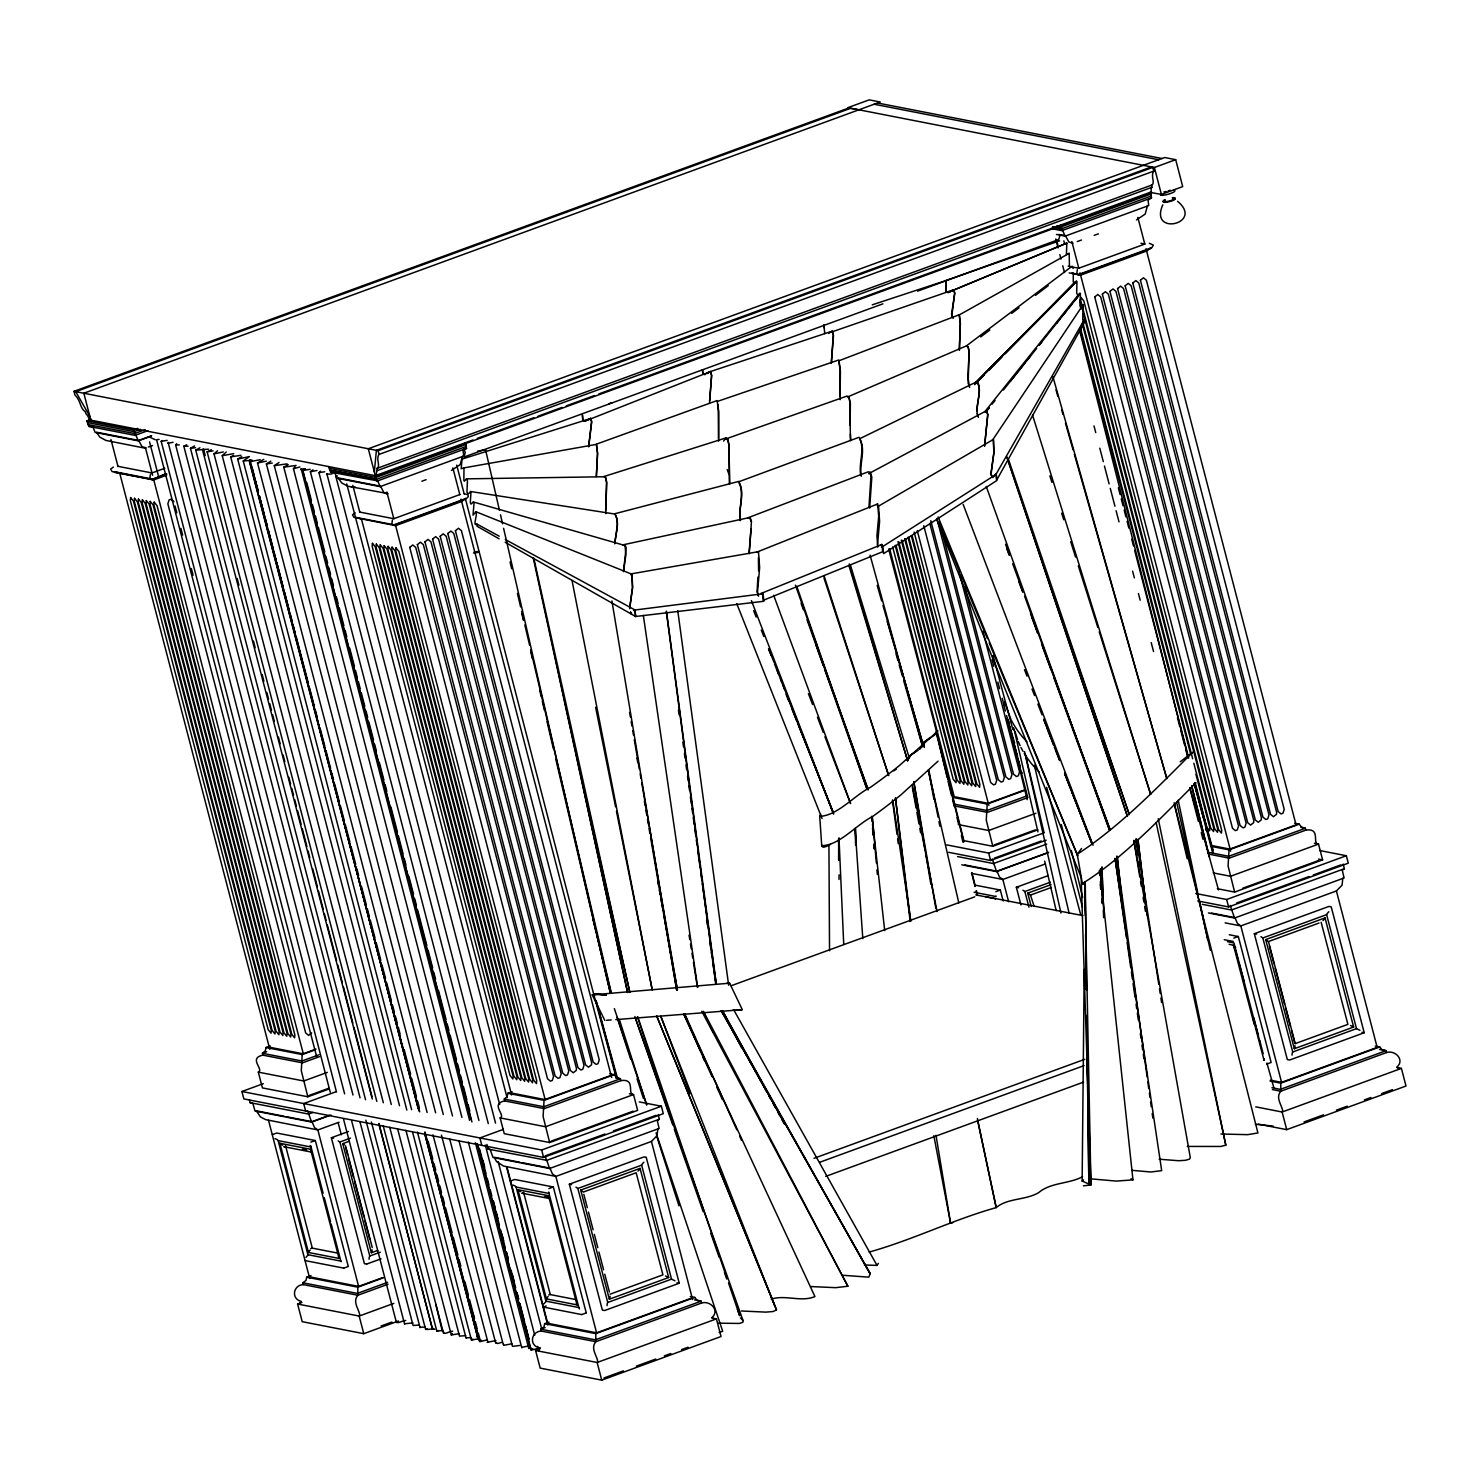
<?xml version="1.0" encoding="UTF-8"?>
<svg xmlns="http://www.w3.org/2000/svg" width="1480" height="1480" viewBox="0 0 1480 1480"><rect width="100%" height="100%" fill="white"/><g stroke="black" fill="none" stroke-linecap="round" stroke-linejoin="round"><path stroke-width="1.5" d="M838.624 860.176L838.66 839.438L839.086 860.084M870.074 555.13L922.577 746.105L919.58 749.38M839.03 879.435L839.049 874.846M839.105 858.77L839.179 838.087L839.03 858.937M461.927 1117.418L293.447 468.697L295.001 466.885M1084.97 883.135L1090.945 1184.962L1082.139 1181.022L1084.211 969.437M1084.803 909.645L1085.062 882.043M336.496 1092.036L168.11 442.298M452.639 1331.26C451.178 1330.631 442.835 1335.515 443.796 1332.241M634.865 1016.52L742.997 1320.419L742.96 1322.195L739.501 1323.453L718.337 1323.176M877.51 544.991L879.601 521.367L878.547 506.123L993.339 439.449L993.857 452.677L990.99 473.36L991.896 476.56M576.534 1302.937L576.534 1303.399A5.106 3.996 12.9 0 0 577.052 1304.879L546.435 1298.904L517.889 1189.698L548.525 1195.692L577.052 1304.898M977.373 1118.51L996.28 1207.588C953.453 1219.52 912.549 1240 869.167 1252.062M629.703 608.687L632.496 587.782L631.886 574.221L476.024 511.784L473.026 515.133L474.044 502.997L472.971 501.998C468.272 509.342 471.565 494.671 470.714 492.026L468.124 493.802L466.959 492.155L467.44 480.834L466.459 478.854L464.35 481.222L463.869 480.39L463.98 467.884L596.385 444.389L597.513 453.509L596.329 476.56M629.796 606.689L632.589 587.486L632.015 573.722L758.5 551.67L759.647 567.599L757.501 592.259L758.611 596.144M850.094 425.482L850.39 403.651L849.279 398.231M709.586 401.117L711.621 375.421L710.511 371.536L832.223 331.15L833.296 334.868L831.316 363.211L833.499 335.479L832.408 331.724L953.731 289.747L954.767 293.281L951.529 314.352L953.157 318.404M1073.296 273.153L1073.241 281.848L1074.48 283.753L1076.959 281.552L1076.682 293.003L1078.254 296.296L1056.739 323.25M528.157 1346.097L521.811 1347.318M748.991 553.372L751.082 528.952M868.982 506.697L871.035 475.062L870.018 472.046L867.965 471.898L747.788 517.852L749.898 518.166L750.952 521.33M749.269 553.742L751.452 521.349L750.379 518.166L748.196 517.834L623.043 544.825L625.189 545.01L626.133 547.73L623.487 571.632L625.874 554.852L625.041 545.547L473.73 502.072M374.348 471.972L376.382 450.346L1151.458 166.907M869.667 508.066L871.831 477.041L870.795 473.988L868.705 473.655L984.718 411.644L986.772 411.829L987.697 414.437L984.644 446.312M757.927 577.071L757.076 591.463L758.149 595.293M1264.457 1059.014L1264.031 1060.105M758.593 570.817L758.408 557.609M1083.489 882.838C1123.191 857.975 1161.486 817.385 1196.007 782.735M976.689 410.867L979.279 392.496L979.242 387.242L977.077 381.766L1076.46 280.904M1083.527 884.226L1082.491 884.134L1077.218 854.293L1081.566 848.484M849.095 566.082L907.629 760.812L910.255 755.355L918.211 750.212M477.763 1335.7L477.152 1337.014M830.502 844.396C828.634 845.154 821.548 849.668 822.01 845.321M821.752 846.209L819.735 816.312L820.66 814.296M1060.05 235.117L1058.718 239.557L917.619 291.153M922.577 746.105L922.632 743.071L934.546 735.098L936.562 731.879L888.648 549.062M870.185 1273.651L721.26 1010.766L870.185 1273.651L868.779 1277.166L841.676 1275.187M1080.955 308.728L1079.919 305.639L1080.4 293.299L1074.48 300.847M443.297 1114.495L274.3 465.664L278.999 462.482M1205.701 830.021L1205.96 827.08M1081.566 308.488L1083.138 304.677L1082.713 319.643L1083.379 320.79L1084.6 319.107L1084.84 321.697L996.706 480.075L996.225 473.933L1084.6 319.107M907.443 760.332L910.959 755.004L915.732 751.396M495.541 1123.117L326.839 473.674M511.913 1343.784L504.107 1345.283L503.626 1344.303M359.788 1315.461C359.289 1309.375 352.074 1302.048 357.846 1295.259L388.056 1284.215M597.754 1361.896C597.273 1355.81 590.058 1348.502 595.83 1341.694L701.576 1303.029C710.382 1300.254 720.168 1310.707 711.788 1317.663L714.507 1319.217M1282.735 1111.425C1282.254 1105.338 1275.039 1098.012 1280.811 1091.223L1386.557 1052.539C1395.362 1049.764 1405.149 1060.235 1396.769 1067.173L1399.488 1068.727M338.809 1255.669L338.568 1256.964A5.106 3.996 12.9 0 0 339.087 1258.444L308.45 1252.468L279.923 1143.263L310.541 1149.239L339.068 1258.444M376.808 1101.361L207.126 451.844L211.307 449.698M391.293 1104.524L222.24 455.692L226.255 451.992M406.834 1110.092L237.688 459.115L241.776 456.71M411.625 1109.686L243.257 460.983L249.436 456.562L237.688 459.115M396.696 1321.474C395.956 1324.803 404.132 1319.883 405.705 1320.53M412.92 1322.954L404.928 1323.712M425.204 1327.098L420.339 1327.227M434.769 1329.336C433.455 1327.875 424.224 1330.927 426.98 1328.541M469.604 1120.36L301.143 468.697M330.262 1092.277L161.19 441.318L162.412 440.541M344.618 1093.85L175.658 445.036L176.694 443.649M360.047 1097.827L190.458 448.329L194.602 445.924M365.542 1099.677L195.749 450.142L199.967 447.774M442.816 1330.298L436.878 1331.26L438.08 1330.465M459.503 1333.61L451.326 1334.979L452.381 1333.591M471.177 1337.642L466.422 1337.791M424.668 1133.07L478.059 1338.864L471.436 1340.085L472.805 1339.048M150.535 474.322C146.89 484.941 162.781 474.359 166.5 473.804M392.367 520.091L391.923 523.532L393.162 525.123L466.866 498.168L468.328 496.559L467.828 494.709L464.368 493.765M1077.329 269.601L1076.904 273.042L1078.143 274.632L1151.847 247.678L1153.309 245.088L1149.35 243.275M531.32 1348.262L529.266 1347.781M864.376 1264.956L877.029 1265.418L878.417 1263.328M992.488 440.171L1083.138 304.677M311.67 1032.929L308.599 1035.352L305.675 1032.966L167.851 503.81L169.108 499.888L170.977 499.204L173.9 501.591M1162.817 204.795C1148.591 236.652 1204.683 223.721 1177.562 201.317M723.609 441.077L725.885 437.95L727.809 439.19L728.974 444.832L729.474 483.479M986.365 411.403L989.214 407.796L986.439 411.292M1003.422 389.999L1024.734 363.229M1027.583 359.696L1030.432 356.107M1038.942 345.414L1060.272 318.663M1063.102 315.111L1065.952 311.54M1068.782 307.97L1071.631 304.418M992.173 404.114L995.041 400.507M1010.822 380.749L1036.648 348.411M1039.515 344.803L1042.383 341.214M1079.642 293.243L984.829 411.68L986.92 412.032L987.845 414.659L984.552 445.591M921.633 746.956L923.465 742.664L930.051 737.632M964.072 841.473L936.562 731.879L934.324 734.45M1069.467 266.271L1069.17 253.357L1066.414 254.468L1066.858 243.071L948.088 292.411L946.016 291.486L946.22 280.368L1059.625 240.796M947.089 777.222L936.562 731.879M427.128 1112.479L257.52 462.981L263.792 459.374M478.928 1120.471L310.375 471.732L312.946 469.845M432.956 1134.809L487.79 1341.713M938.08 761.146L900.876 794.927A318.182 125.929 -26.3 0 1 872.497 816.572C856.568 824.527 839.993 844.877 822.677 845.598M937.95 730.898L899.489 765.493A320.938 126.299 -25.9 0 1 870.758 787.12C854.478 795.149 837.44 815.85 819.735 816.312M974.691 383.561L1075.627 281.774L974.691 383.561L976.985 381.655L978.298 383.264C981.666 393.55 975.653 404.077 977.337 414.289M974.562 384.707L984.219 374.94M989.066 370.055L1001.96 357.032M1005.179 353.776L1074.48 283.753M1013.393 727.901L1012.745 729.196L1014.448 730.158M996.28 1207.588C1007.288 1198.005 1025.714 1200.336 1038.664 1192.639C1050.782 1182.28 1068.782 1184.074 1082.583 1176.711M1007.344 718.41L1006.992 721.001L1009.249 722M463.98 467.884L461.168 468.753L462.075 459.096L590.613 418.489L591.593 421.856L588.633 446.812M876.734 504.791L877.64 503.959L878.695 516.261L876.918 535.723L877.751 547.156M756.909 552.096L877.64 503.959M310.171 1250.082L309.098 1251.211A5.088 2.442 -33.8 0 0 308.45 1252.468M548.137 1296.536L547.23 1297.442A5.088 2.442 -33.8 0 0 546.435 1298.904M757.52 552.466L758.5 551.67M638.028 1171.069L639.046 1169.995A5.088 2.201 -60.4 0 0 640.045 1168.386L668.664 1277.517L609.335 1299.199L580.715 1190.086L640.045 1168.386M1323.009 920.579L1324.027 919.505A5.088 2.201 -60.4 0 0 1325.026 917.896L1353.645 1027.027L1294.316 1048.728L1265.696 939.596L1325.026 917.896M877.603 506.863L878.547 506.123M1082.139 1181.022L1083.564 1179.875M217.597 450.753L214.026 453.861L383.32 1102.748M1180.226 761.774L1192.695 752.265C1156.731 788.359 1119.546 826.673 1077.218 854.293M643.874 1162.226L642.357 1163.854A4.902 2.127 -60.4 0 0 641.635 1165.13L577.848 1188.458L575.923 1187.127M1328.855 911.736L1327.338 913.364A4.902 2.127 -60.4 0 0 1326.617 914.64L1262.829 937.969L1260.905 936.637M980.685 336.922L989.806 329.985M1011.728 313.371L1019.017 307.84M1035.445 295.371L1048.229 285.677M496.188 1342.453L497.576 1343.544L501.516 1342.416M616.365 1078.217L593.61 993.876L606.393 995.17M631.035 574.443L632.015 573.722M992.377 440.152L993.339 439.449M893.809 770.913L896.436 769.045M519.998 1162.281L494.302 1157.267L496.54 1161.56L503.515 1166.036L555.851 1176.415L651.441 1141.45L657.101 1135.641L657.841 1128.685M1225.126 922.854L1240.814 925.925L1336.422 890.96L1342.083 885.17L1342.804 878.195M305.99 1257.297L307.562 1255.632A4.902 2.35 -33.8 0 0 307.933 1254.689L278.129 1140.599A4.921 3.848 12.9 0 0 277.241 1139.6L274.984 1138.62M543.974 1303.751L545.528 1302.086A4.902 2.35 -33.8 0 0 545.916 1301.142L516.113 1187.034A4.921 3.848 12.9 0 0 515.225 1186.035L512.968 1185.073M630.924 574.869L631.886 574.221M828.596 333.481L832.223 331.15M504.736 1100.917C489.714 1103.932 506.179 1115.383 500.148 1117.899L504.255 1133.68L549.672 1142.542L637.64 1110.37L633.533 1094.59C626.78 1094.386 636.178 1078.236 620.879 1080.622L544.27 1108.631L504.736 1100.917L504.255 1099.048L507.215 1096.514L507.807 1093.276L512.062 1091.722M882.857 546.435L996.207 474.359L996.706 480.612L883.597 553.649L882.857 546.435L881.414 546.879M948.088 292.411L1066.858 243.071M452.51 1115.957L283.772 467.181L288.212 464.609M706.811 373.608L710.493 371.536L711.621 375.421L709.512 403.078M1069.17 253.357L959.317 314.907L960.354 323.639L959.28 349.743M319.476 1056.628L302.457 1062.862L262.904 1055.148C247.9 1058.163 264.346 1069.596 258.315 1072.13L262.423 1087.911L307.84 1096.773L329.3 1088.928M320.587 471.177L318.94 472.601L488.289 1123.616M706.793 373.515L710.511 371.536L584.933 421.171L582.805 420.357L582.417 415.196M306.712 1277.203L357.79 1287.175L357.846 1295.259L303.271 1284.603L302.789 1282.753L306.027 1280.441L306.712 1277.203L311.004 1275.63M953.731 289.747L948.144 292.596L946.09 291.819L946.238 280.46L872.275 304.825M776.501 1309.837L656.713 1016.002L776.501 1309.837L773.226 1311.502L765.845 1312.131L741.424 1310.984M378.714 1123.598L432.438 1328.966L433.529 1328.43M419.303 1111.314L249.472 461.76L252.136 460.206L243.257 460.983M477.337 1143.873L530.746 1349.668L532.745 1348.687M976.985 381.655L859.658 438.746C866.318 450.105 858.863 464.147 861.305 476.283M470.954 1119.269L302.623 470.566L305.324 469.012L303.271 469.179M425.149 1133.625L479.428 1341.213L481.426 1340.233M399.526 1105.689L230.695 456.894L233.562 455.544M352.999 1095.034L183.816 446.183L186.684 444.832M270.84 461.15L266.382 463.906L435.62 1112.793M590.613 418.489L584.933 421.005L582.843 420.061L582.436 414.955M451.493 470.4L460.206 464.591L462.463 456.266M1136.474 219.91L1145.187 214.101L1147.444 205.776M847.43 397.029L966.348 345.913L1072.13 266.197L1073.185 268.509M299.534 1303.695L301.217 1301.383C290.931 1298.941 293.077 1285.102 303.271 1284.603M537.499 1350.149L539.201 1347.817C528.896 1345.394 531.043 1331.556 541.236 1331.057L595.83 1341.694L595.774 1333.628L544.677 1323.657L544.011 1326.876L540.755 1329.188L541.236 1331.057M880.545 545.029L881.932 544.455L882.691 551.707L763.218 600.344L762.422 592.907L881.932 544.455M393.569 524.734L395.586 525.659L461.723 501.48L465.571 498.39M1071.983 272.968L1080.567 275.169L1146.704 250.989L1150.552 247.918M1151.07 167.037L1152.828 167.388L1153.79 171.107A11.951 4.773 69.9 0 0 1152.92 179.321L1152.994 179.709A8.103 3.238 69.9 0 1 1151.44 185.185L1151.995 187.276A6.438 2.571 69.9 0 0 1151.533 192.696L376.845 475.987L89.318 419.858A6.438 2.571 69.9 0 0 85.84 413.679L85.285 411.588A8.103 3.238 69.9 0 1 80.567 404.891L80.438 404.503A11.951 4.773 69.9 0 0 74.962 395.031L74 391.331L848.688 108.022L858.899 109.816M850.445 108.373L75.739 391.664L89.873 416.454M134.569 433.529L87.949 424.557L86.987 420.838L91.279 419.266M137.788 428.349L133.496 429.903L86.987 420.838M140.489 429.329L134.088 431.661L87.801 422.632M134.458 433.621L145.244 429.625M147.852 430.699L135.05 435.379L88.763 426.351L87.302 420.783M151.644 435.712L138.713 440.448L142.043 446.738L146.224 447.829M93.055 427.239L95.127 432.419L138.306 440.855L151.163 436.138M148.352 447.053L152.57 445.517M164.761 468.272L151.959 472.953L117.826 466.293M164.447 474.303L151.922 479.631L166.74 474.21M166.574 475.21L153.772 479.89L112.073 471.602L110.667 469.086L113.368 467.07M74 391.331L378.121 450.679L1152.828 167.388M90.835 420.154L83.824 393.236L880.212 102.009L869.204 99.863L847.892 107.651L1154.381 167.481L1175.694 159.674L1182.705 186.61L1161.393 194.398L1150.015 192.381L1151.514 197.876L1061.845 230.658L1053.039 228.938M376.845 475.987A6.438 2.571 69.9 0 1 377.308 470.566L376.753 468.476A8.103 3.238 69.9 0 0 378.307 463L378.233 462.611A11.951 4.773 69.9 0 1 379.102 454.397L1153.79 171.107M376.753 468.476L1151.44 185.185M377.308 470.566L1151.995 187.276M473.008 439.949L375.31 475.691L376.864 481.148L466.552 448.366L465.146 443.019M477.3 438.394L533.799 417.73M538.073 416.176L562.03 407.407M566.285 405.853L594.479 395.53M598.827 393.939L1150.386 192.252L1151.366 195.971L1061.271 228.901L1052.409 227.18M465.571 444.648L375.901 477.448L329.615 468.401M1150.552 194.158L1060.883 226.958L1056.48 226.089M328.819 466.607L329.781 470.325L376.29 479.391L466.385 446.442L465.404 442.742M329.134 466.552L330.577 472.12L334.887 473.008L336.959 478.188L380.12 486.624L463.758 456.043L463.055 450.605L466.552 448.366M1056.461 234.451L1065.101 236.134L1148.739 205.554L1148.036 200.133L1151.514 197.876M882.894 303.844L463.925 457.061L465.275 452.621L463.721 448.533M421.893 481.222L426.111 479.687M1077.255 241.573L1081.492 240.019M1094.183 235.376L1098.401 233.84M459.91 494.542L393.773 518.721L359.64 512.062M1068.098 266.141L1078.754 268.232L1144.891 244.052L1140.914 243.275M393.736 525.4L465.756 499.075M1078.717 274.91L1150.737 248.585M262.904 1055.148L262.423 1053.279L265.382 1050.745L265.975 1047.507L270.229 1045.935M266.678 1051.725L262.423 1053.279L301.957 1060.994L318.996 1054.777M315.98 1049.061L303.049 1053.779L268.546 1047.045M1024.678 789.895L988.011 803.288L953.527 796.555M265.975 1047.507L302.216 1054.574L314.981 1049.912M953.231 797.461L987.197 804.084L1025.492 790.08M1027.379 795.722L986.938 810.522L953.99 804.084M1027.86 797.591L987.419 812.372L954.47 805.934M639.304 1101.916L661.375 1106.226L663.299 1113.663L543.604 1157.434L243.849 1098.918L241.906 1091.5L263.274 1083.675M327.339 1072.371L303.733 1080.992L258.315 1072.13M1035.908 813.241L988.714 830.502L958.43 824.601M309.264 1095.404L328.708 1088.281M994.245 844.913L1035.279 829.91M962.536 840.381L992.821 846.283L1037.887 829.818M335.757 1091.833L303.696 1103.562L305.62 1110.98M946.738 844.895L988.677 853.072L1044.251 832.74M994.375 858.141L1041.254 840.991M948.68 852.313L990.601 860.49L1046.175 840.178M312.743 1112.498L308.469 1114.052L250.175 1102.674L249.38 1099.585M1046.73 844.081L993.45 863.562L957.579 856.568M272.375 1134.623L276.742 1133.033L315.332 1140.525L348.244 1266.343M286.306 1116.678L312.002 1121.692L329.263 1115.365M964.849 864.93L996.983 871.202L1048.746 852.258M250.175 1102.674L252.839 1103.395L255.041 1111.036L311.596 1122.081L330.928 1115.014M961.778 864.801L996.577 871.591L1048.118 852.739M339.105 1122.192L317.867 1129.961L265.531 1119.583L260.462 1116.938L256.318 1110.814L284.16 1116.253M1045.324 863.95L1002.848 879.471L971.454 873.348M284.16 1146.741L285.585 1146.223M731.231 985.717L974.784 896.825M310.893 1142.135L315.259 1140.543M995.873 891.645L1000.24 890.054M366.651 1264.086L364.394 1263.642L331.354 1137.75L348.411 1131.515M1020.978 904.928L1016.335 887.279L1048.321 875.568M338.143 1140.895L339.882 1142.005L350.501 1138.12M1022.92 890.183L1024.845 891.515L1050.375 882.191M377.659 1250.452L371.351 1252.764L342.75 1143.633L349.095 1141.321M1031.227 906.519L1027.73 893.143L1051.041 884.633M1030.246 895.178L1051.411 887.445M611.702 1075.109L544.862 1099.548L510.378 1092.814M1296.684 824.619L1229.843 849.076L1210.437 845.284M507.807 1093.276L544.048 1100.343L614.255 1074.665L616.42 1077.44L620.398 1078.754L620.879 1080.622M1210.899 846.32L1229.029 849.853L1299.236 824.175L1301.401 826.95L1305.36 828.264L1305.86 830.132C1321.159 827.746 1311.761 843.915 1318.514 844.1L1322.62 859.88L1234.635 892.07L1217.337 888.685M1305.86 830.132L1229.251 858.141L1209.475 854.274M503.385 1129.351L479.89 1137.954L481.814 1145.372M551.096 1141.173L633.163 1111.166M1242.553 888.315L1318.125 860.676M241.906 1091.5L541.662 1149.997L661.375 1106.226M1195.748 893.495L1226.642 899.507L1346.356 855.736L1348.28 863.173L1228.585 906.944L1197.69 900.913M604.913 1134.032L545.232 1155.843L546.453 1160.486L659.377 1119.195L658.174 1114.551M613.423 1130.923L656.047 1115.328M1236.614 903.022L1309.06 876.53M1313.315 874.976L1341.028 864.838M1343.156 864.061L1344.358 868.705L1231.434 910.015L1202.278 904.317M310.745 1248.546L312.188 1248.029M510.36 1181.059L514.726 1179.467L553.317 1186.979L586.228 1312.779M490.102 1149.35L493.025 1157.489L549.561 1168.515L659.118 1128.463L657.305 1120.748L659.377 1119.195M1208.439 912.938L1234.542 918.044L1344.099 877.973L1342.286 870.259L1344.358 868.705M522.144 1193.195L523.568 1192.677M548.858 1188.588L553.224 1186.979M1233.839 938.098L1238.205 936.489M369.038 1259.221L369.242 1257.334A4.902 2.127 -60.4 0 1 369.778 1256.02L380.305 1252.173M646.242 1157.379L679.246 1283.234L604.654 1310.522L602.36 1310.078L569.337 1184.204L643.948 1156.916L646.224 1157.36M1254.319 933.713L1328.911 906.426L1331.205 906.87L1364.227 1032.744L1289.635 1060.032L1287.341 1059.588L1254.319 933.713L1256.576 934.158M343.804 1268.12L348.17 1266.529M366.67 1264.068L381.063 1258.814M1234.264 947.995L1235.689 947.477M583.231 1192.103L636.16 1172.752L662.929 1274.854L610.001 1294.205M1268.212 941.632L1319.013 923.039M398.471 1321.011L363.766 1333.684L302.197 1321.677L297.61 1304.028L301.939 1302.456M381.988 1277.851L358.623 1286.398L309.264 1276.759M357.79 1287.175L383.616 1277.739M387.575 1282.346L357.365 1293.409L302.789 1282.753M297.61 1304.028L359.178 1316.053L393.865 1303.362M814.037 1158.303L1084.803 1059.292M819.661 1162.3L1084.082 1065.6M381.118 1326.006L391.886 1322.066M825.711 1176.397L1083.619 1082.083M548.729 1294.982L550.153 1294.464M546.176 1305.989L543.271 1307.043L581.677 1314.573M544.677 1323.657L548.988 1322.084M607.022 1305.656L607.207 1303.769A4.902 2.127 -60.4 0 1 607.744 1302.474L671.532 1279.145L674.973 1280.811M1292.003 1055.185L1292.188 1053.298A4.902 2.127 -60.4 0 1 1292.725 1051.984L1356.513 1028.656L1359.954 1030.321M545.084 1327.616L540.755 1329.188L595.349 1339.844L701.095 1301.179L701.576 1303.029M581.788 1314.555L586.154 1312.964M1266.769 1064.083L1271.135 1062.474L1238.335 936.544L1229.233 934.731M712.028 1318.014L716.431 1318.883L721.019 1336.514L601.75 1380.137L540.182 1368.112L535.575 1350.482L539.923 1348.89M692.178 1297.886L596.588 1332.833L547.249 1323.213M1377.159 1047.396L1281.569 1082.342L1270.358 1080.159M595.774 1333.628L694.749 1297.423L696.969 1300.143L701.095 1301.179L694.546 1299.902M1270.099 1081.066L1280.755 1083.138L1379.73 1046.952L1381.95 1049.653L1386.076 1050.689L1386.557 1052.539M535.575 1350.482L597.143 1362.488L716.431 1318.883M1255.743 1106.855L1282.124 1112.017L1401.412 1068.394L1406 1086.024L1286.712 1129.647L1258.13 1124.079M603.988 1377.973L623.395 1370.869M636.345 1366.133L655.751 1359.047M664.372 1355.883L670.847 1353.515M681.614 1349.575L688.089 1347.207M1304.065 1121.951L1323.472 1114.866M1336.403 1110.13L1347.189 1106.189M1364.449 1099.88L1370.906 1097.513M1381.691 1093.572L1392.477 1089.631M717.319 401.45L838.716 359.992L840.141 370.259L840.159 399.693M719.114 1332.481L722.702 1331.279L656.084 1132.885M355.182 512.838L352.499 514.855L353.905 517.371L395.586 525.659M760.998 593.369L762.422 592.907M994.782 474.803L996.207 474.359M725.885 437.95L603.896 476.541L605.745 477.522L606.689 482.388L605.672 510.045M761.59 594.202L763.07 593.739L763.865 601.269L635.567 616.494L505.161 542.254M608.687 403.8L612.147 402.708M299.867 466.977L293.447 468.697M240.925 455.304L230.695 456.894M540.441 1347.799L531.172 1350.186L477.688 1144.114M310.171 469.289L302.623 470.566M486.957 1339.937L479.798 1341.713L424.945 1131.904M324.712 471.769L318.94 472.601M499.223 536.186L476.912 524.049C472.194 527.213 477.781 514.855 476.024 511.784M272.246 463.092L266.382 463.906M701.76 1011.266L847.874 1286.231L835.719 1287.674L810.799 1286.545M316.961 470.474L310.375 471.732M495.893 1340.529L487.161 1342.379M304.88 468.753L300.718 469.438M266.344 461.168L257.52 462.981M465.7 1335.645L459.485 1336.126L405.927 1130.295M1156.139 822.547L1225.81 1145.168L1220.741 1146.464L1187.293 1146.427M419.432 1325.044L413.087 1325.488L359.992 1121.877M771.246 1299.144C785.436 1294.482 801.087 1302.418 814.925 1296.572L683.723 1013.819M519.702 1345.468L512.45 1346.375L458.911 1140.562M173.067 442.279L167.776 443.279M223.314 451.937L214.026 453.861M996.225 473.933L992.692 477.577L990.952 474.691L993.931 452.547L993.469 439.56M233.71 453.639L222.24 455.692M1073.037 243.127L1068.838 242.017L1065.508 235.727L1058.829 234.432M378.307 485.791L338.236 477.966L341.677 482.905L347.763 486.199L388.056 493.599M188.126 446.202L183.816 446.183M208.513 449.161L195.749 450.142M167.129 440.356L161.19 441.318M195.49 447.7L190.458 448.329M213.138 450.901L207.126 451.844M260.147 459.725L249.472 461.76M933.825 1135.697L950.567 1223.165L952.676 1222.776M287.12 463.869L274.3 465.664M331.964 473.952L326.525 474.285M742.312 1009.656L739.945 1009.786L742.312 1009.674L729.64 983.183L592.222 994.856L604.821 1020.423M159.082 439.394L156.584 439.745L316.757 1057.109M741.258 1009.767L615.81 1019.609M296.13 465.442L283.772 467.181M763.07 593.739L635.049 610.001L633.588 610.445L635.049 610.001L635.567 616.494L635.049 610.001L505.291 539.497M179.265 444.87L175.658 445.036M474.229 551.91L478.799 551.356M473.507 553.002L478.077 552.447M1083.416 1185.85L1090.945 1184.962L1081.159 877.381L936.655 519.424M592.222 994.856L600.085 994.098M1100.029 871.461L1132.958 1179.856L1116.42 1181.095L1088.984 1178.691M337.477 475.987L335.664 475.746L499.666 1104.468M88.763 426.351L92.167 426.721M606.596 1020.275L611.203 1019.942M732.73 1010.267L734.987 1010.1M736.985 1009.97L739.538 1009.786M1220.945 1134.013L1247.621 1134.661L1257.926 1132.958L1174.139 802.734M726.865 983.331L729.64 983.183M738.649 1009.86L741.258 1009.73M477.522 451.178L485.533 449.68L499.463 510.341M486.938 1144.466L488.16 1149.109L489.177 1149.091M466.459 478.854L603.803 476.763L605.635 477.855L606.578 482.702L605.838 513.634M149.554 478.54L114.571 471.713L117.308 472.509M1273.114 1126.058L1255.336 1124.264M310.079 1145.483L311.078 1146.205A4.902 2.35 -33.8 0 1 311.059 1147.019L323.121 1193.232M351.426 487.013L355.311 487.216M465.386 498.63L593.61 993.876L605.635 995.096M1132.404 1170.366L1150.793 1171.994L1161.689 1170.661L1115.032 858.326L1126.502 938.061M1159.155 1159.21L1178.709 1160.727L1185.498 1160.283L1189.569 1159.118L1190.272 1157.453L1133.958 840.455M470.233 491.452L614.866 514.041C620.212 522.865 615.476 534.262 614.737 543.845L617.364 524.938L617.197 519.332L614.977 513.69L738.705 481.426C745.643 493.284 737.928 507.954 740.481 520.609C737.798 508.102 745.291 493.599 738.52 481.851L859.066 437.285C865.652 448.755 858.289 462.944 860.75 475.21M622.951 545.213L625.041 545.547M1175.694 159.674L1164.686 157.528L368.298 448.755L376.29 479.391M877.548 102.99L1162.022 158.508M874.162 104.229L1158.637 159.748M1052.558 227.088L1061.364 228.808M1069.189 272.894L1080.567 275.169M330.096 470.27L376.382 479.298M330.577 472.12L377.696 480.889L380.12 486.624M136.475 440.023L96.422 432.197L99.863 437.137L105.931 440.43L144.837 448.125M391.386 524.309L356.403 517.482L361.453 518.999L511.618 1095.034M114.756 472.379L153.772 479.89L303.271 1053.686M1294.704 823.287L1299.236 824.175M1300.976 827.413L1305.36 828.264L1228.77 856.291L1208.994 852.424M1314.388 843.304L1318.514 844.1L1230.527 876.271L1213.23 872.904M1319.864 850.575L1346.356 855.736M1318.495 859.085L1322.62 859.88M1211.399 913.049L1234.949 917.637L1237.428 923.428L1240.814 925.925L1281.421 1081.806M1016.353 887.26L1018.61 887.704M1030.543 895.326L1034.206 906.519M1268.527 941.761L1295.185 1043.493M975.413 885.188L1000.314 890.054L1003.218 900.987M1224.219 939.707L1233.21 941.447M974.081 892.255L996.04 896.529A4.902 2.35 -33.8 0 0 996.095 896.103M1227.42 941.687L1234.005 942.982L1260.405 1043.974M985.421 896.602L1082.879 915.621M975.838 894.919L995.522 898.749A5.088 2.442 -33.8 0 0 995.504 899.119M1229.121 944.351L1233.506 945.202L1254.097 1024.067M1361.97 1032.319L1364.208 1032.744M1375.29 1046.083L1379.73 1046.952M1379.508 1049.413L1386.076 1050.689L1280.33 1089.354L1271.93 1087.726M1397.009 1067.524L1401.412 1068.394M1272.411 1089.576L1280.811 1091.223L1280.755 1083.138M609.723 1073.777L614.255 1074.665M615.995 1077.902L620.398 1078.754L543.789 1106.763L504.255 1099.048M629.407 1093.794L633.533 1094.59L545.547 1126.761L500.148 1117.899M488.16 1149.109L546.804 1160.339L549.561 1168.515M522.144 1162.688L549.968 1168.127L552.447 1173.918L555.851 1176.415L596.459 1332.296M331.372 1137.75L333.629 1138.194M569.356 1184.204L571.613 1184.648M345.562 1145.798L372.239 1247.529M278.129 1140.599L311.059 1147.019M516.113 1187.034L549.024 1193.454L578.846 1307.562A4.939 3.848 12.9 0 1 579.383 1308.69L579.438 1308.967M302.438 1149.239L306.637 1150.053M544.603 1196.506L548.821 1197.32M284.049 1146.741L311.226 1152.051M522.033 1193.195L549.191 1198.504M676.989 1282.79L679.227 1283.234M690.309 1296.554L694.749 1297.423M337.68 1253.079L312.317 1248.139L285.621 1145.964M575.646 1299.533L550.283 1294.574L523.606 1192.399M307.933 1254.689L340.863 1261.108A4.939 3.848 12.9 0 1 341.177 1261.682M545.916 1301.142L578.846 1307.562M305.213 1260.609L343.712 1268.12M520.72 1191.548L519.184 1190.919A5.106 3.996 12.9 0 1 517.908 1189.698M282.736 1145.113L281.219 1144.466A5.106 3.996 12.9 0 1 279.923 1143.263M1234.339 946.645L1233.71 946.293A5.088 2.442 -33.8 0 1 1233.506 945.202M549.357 1197.135L548.729 1196.784A5.088 2.442 -33.8 0 1 548.525 1195.673M311.226 1150.663L310.671 1150.219A5.088 2.442 -33.8 0 1 310.56 1149.239M386.668 493.895L383.857 492.507L380.526 486.217M118.511 472.786L119.621 473.23M1064.841 244.293L1063.824 240.87M1350.5 1025.492L1353.645 1027.027M665.538 1275.982L668.664 1277.517M704.943 374.496L702.834 373.478L702.463 369.667L702.852 373.608L704.961 374.644M150.516 437.47L155.289 439.782M499.13 538.812L477.06 526.251L476.912 524.049M1131.034 1178.727L1132.958 1179.856M1265.696 939.596L1267.527 940.873M1027.73 893.143L1029.543 894.438M580.715 1190.086L582.547 1191.363M342.75 1143.633L344.562 1144.909M548.71 1192.103L549.062 1192.639A4.902 2.35 -33.8 0 1 549.024 1193.454M740.444 1317.903L742.997 1320.419M1039.349 772.246L1032.17 764.494A159.396 109.835 -3.7 0 1 1024.216 753.302M1026.954 741.869L1022.273 736.615A159.97 109.483 -3.9 0 1 1011.007 719.65L1004.606 702.02M847.874 1286.231L703.444 1011.339M1021.108 771.339L1022.199 773.078M722.111 1010.729L869.519 1272.819M733.692 1009.767L877.029 1265.418M722.074 1010.785L766.529 1091.611M768.749 1095.644L770.969 1099.696M773.207 1103.729L775.428 1107.78M777.648 1111.813L779.868 1115.846M782.088 1119.898L784.326 1123.93M722.536 1010.692L784.585 1123.875M723.461 1012.82L741.517 1047.618M704.184 1013.615L713.193 1032.355M630.591 612.295L631.498 614.182M630.647 612.017L631.553 613.923M1018.277 741.61L1020.072 745.532M683.575 1013.874L712.028 1076.645M716.764 1087.097L722.462 1099.659M684.778 1013.948L736.837 1129.851M739.667 1136.178L741.573 1140.395M684.537 1014.022L699.91 1050.023M702.612 1056.387L704.424 1060.623M938.801 521.534L959.133 570.503M960.909 574.758L987.438 638.62M989.214 642.875L1077.644 855.736M938.08 516.89L1077.699 855.718M786.269 694.749L788.84 701.187M792.244 709.771L796.518 720.501M798.238 724.793L833.277 812.742M736.781 603.692L822.048 818.514M753.635 610.685L756.188 617.141M761.275 630.036L763.81 636.474M768.897 649.369L773.985 662.263M777.37 670.865L781.607 681.614M783.309 685.906L833.314 812.724M768.527 648.813L771.08 655.252M774.447 663.836L778.684 674.566M780.367 678.857L784.604 689.587M786.287 693.88L833.647 814.074L751.415 600.602M969.622 387.483L967.939 377.622L969.123 351.667L968.216 347.042L966.403 345.969L968.123 346.875L969.03 351.537L968.161 383.764M774.928 1306.248L660.783 1016.261L689.995 1093.535M1046.711 727.549L1050.911 738.317M1054.278 746.938L1056.794 753.394M1065.211 774.928L1070.262 787.841M1071.946 792.152L1092.129 843.822L1064.601 772.893M1024.512 669.7L1027.009 676.157M1032.023 689.051L1034.539 695.508M1037.869 704.11L1042.05 714.859M1043.715 719.151L1053.742 744.958M1056.258 751.396L1059.588 759.999M1043.733 719.613L1046.249 726.07M1051.263 738.982L1053.76 745.439M1057.109 754.042L1059.606 760.498M1064.62 773.411L1092.185 844.433M808.413 693.639L812.538 704.406M817.496 717.338L823.269 732.415M824.915 736.726L850.501 803.51M963.147 504.365L1093.036 845.265M727.198 469.567L728.808 473.896M773.67 595.312L850.575 803.455M1032.004 617.401L1037.591 632.589M1041.569 643.43L1110.185 829.947L1024.586 596.199M1005.549 544.252L1009.508 555.074M1012.69 563.732L1022.995 591.87M1006.77 548.618L1009.138 555.111M1018.61 581.085L1022.569 591.908M1030.468 613.553L1037.572 633.052M1042.309 646.038L1051.004 669.848M1054.167 678.506L1109.464 830.04L986.235 486.421M1017.556 739.63L1015.095 731.786M801.068 603.285L803.418 609.797M815.905 644.522L868.205 789.913L795.389 585.155M807.007 619.713L823.176 665.408M824.73 669.774L867.095 789.469L796.758 586.265M471.436 1309.8L474.507 1318.514M635.512 1018.666L672.771 1124.93M674.288 1129.258L703.185 1211.658M710.788 1233.34L719.151 1257.186M724.479 1272.375L726.754 1278.887M737.41 1309.227L739.686 1315.739L728.53 1282.975M1050.301 585.284L1129.314 814.648L1008.269 458.837M637.677 1016.686L727.05 1278.628M1006.881 457.246L1127.427 816.405L1007.048 457.117M614.348 1008.602L646.557 1104.543M977.263 413.697L978.465 417.36M823.953 577.903L888.666 775.576L824.027 575.627M637.436 1016.779L661.19 1089.206M663.355 1095.792L665.501 1102.378M617.086 1017.445L630.628 1059.088M637.029 1078.809L643.449 1098.53M619.362 1019.517L646.723 1105.024M656.547 1135.715L678.987 1205.867M1049.838 475.82L1051.928 482.406M1061.659 513.172L1063.75 519.758M1070.706 541.736L1075.572 557.109M1078.347 565.915L1097.827 627.428M1099.215 631.831L1150.682 794.446L1032.541 415.066M996.983 871.202L999.463 876.993L1002.848 879.471L1008.639 901.746M850.427 565.12L908.998 757.094M312.002 1121.692L314.482 1127.483L317.867 1129.961L358.475 1285.861M1225.81 1145.168L1158.23 818.68M849.279 563.899L907.629 760.812M1008.12 721.019L1014.651 743.145M887.168 621.415L922.632 743.071L882.95 605.376M590.724 418.193L591.704 421.541L588.688 446.461M953.823 290.043L954.674 292.985L951.677 317.275M619.362 1021.94L621.285 1028.563M877.178 585.396L881.673 600.936M896.029 653.901L897.935 660.561M899.211 664.982L902.393 676.082M903.651 680.523L922.077 744.884M1055.98 389.851L1057.886 396.511M1061.678 409.849L1062.936 414.289M1065.47 423.169L1073.074 449.828M1074.351 454.268L1166.814 778.628L1052.89 376.642M1194.286 783.605L1213.119 850.02M1189.957 787.785L1218.503 889.887M1234.024 945.369L1237.761 958.689M1239.001 963.129L1243.958 980.889M1266.936 1063.01L1273.762 1087.43M596.07 1000.591L617.53 1078.532M596.015 1000.573L616.846 1078.254M1194.157 783.641L1212.62 852.628M1046.675 787.379L1080.585 914.27M993.024 655.603L1012.745 729.196M1007.936 720.63L1017.556 756.539M1018.629 760.627L1020.423 767.306M1194.786 783.142L1213.119 852.24M1356.513 1028.656L1326.617 914.64M671.532 1279.145L641.635 1165.13M1321.14 922.262L1347.892 1024.364L1294.982 1043.715L1291.485 1030.413M1269.378 946.053L1274.04 963.813M1275.205 968.253L1284.511 1003.773M1285.676 1008.213L1290.32 1025.973M1262.829 937.969L1292.725 1051.984M1253.819 1017.944L1258.5 1035.833M1259.665 1040.311L1263.18 1053.723M1253.098 1018.573L1264.013 1060.254M1024.845 891.515L1028.952 907.166M583.823 1194.323L587.301 1207.643M588.466 1212.083L593.129 1229.843M594.294 1234.283L597.791 1247.603M598.938 1252.043L603.6 1269.784M604.765 1274.225L609.427 1291.985M577.848 1188.458L607.744 1302.474M346.727 483.886L507.085 1097.679M253.543 473.748L251.804 467.07L258.168 491.674M254.727 478.225L258.223 491.619M259.389 496.077L266.974 525.104M268.139 529.562L272.82 547.415M273.985 551.874L275.743 558.571M276.908 563.048L283.328 587.597M284.493 592.055L289.155 609.927M290.339 614.385L292.078 621.082M293.243 625.541L295.001 632.238M296.167 636.696L308.432 683.575M309.598 688.034L314.26 705.904M315.443 710.363L317.183 717.06M320.106 728.216L324.786 746.087M325.952 750.545L330.614 768.398M331.779 772.856L333.536 779.553M334.702 784.03L339.364 801.883M340.548 806.341L344.045 819.735M345.21 824.212L349.891 842.065M351.056 846.523L355.718 864.376M356.884 868.852L358.641 875.549M361.564 886.705L366.226 904.558M367.392 909.016L369.149 915.713M370.315 920.19L374.995 938.043M376.161 942.501L380.822 960.372M381.988 964.831L385.503 978.225M386.668 982.683L391.331 1000.536M392.496 1005.013L394.254 1011.71M395.419 1016.168L397.177 1022.865M398.342 1027.323L400.081 1034.02M404.17 1049.653L410.608 1074.203M411.773 1078.661L416.435 1096.532M417.601 1100.991L419.358 1107.688M428.108 1141.173L432.789 1159.025M433.954 1163.484L435.712 1170.18M436.878 1174.658L438.617 1181.355M439.782 1185.813L441.539 1192.51M442.705 1196.968L444.463 1203.666M445.628 1208.124L452.048 1232.692M453.213 1237.151L457.894 1255.003M459.059 1259.48L460.817 1266.159M464.887 1281.791L468.401 1295.185M469.567 1299.644L474.229 1317.514M475.395 1321.973L477.152 1328.67M478.318 1333.129L480.075 1339.826M249.824 462L419.691 1111.813M389.74 1127.353L443.445 1333.221M383.228 1125.91L436.878 1331.26M372.294 1099.048L202.409 449.495L203.482 448.958L205.221 455.655M371.388 1122.006L425.648 1329.577M365.875 1120.157L420.079 1327.727M345.839 1147.888L347.578 1154.548M348.743 1158.988L353.406 1176.748M354.571 1181.17L363.877 1216.689M365.042 1221.13L369.704 1238.889M339.882 1142.005L369.778 1256.02M324.268 1197.635L330.595 1221.833M331.168 1224.015L340.863 1261.108M1154.381 167.481L1161.393 194.398M1336.422 890.96L1377.029 1046.86M1137.824 217.394L1144.817 244.2M1145.983 248.659L1296.055 824.841M1071.853 241.536L1078.828 268.324M1079.993 272.801L1230.657 851.204M1065.101 236.134L1060.402 225.09M1234.635 892.07L1228.086 866.022L1229.029 849.853M1079.919 300.218L1082.232 309.154M1083.397 313.612L1217.744 829.374L1217.485 832.315L1214.636 828.763L1082.602 321.937M1082.38 324.009L1213.822 828.615L1213.563 831.557L1210.696 828.005L1193.823 763.255M1234.542 918.044L1230.213 905.371M1080.418 327.875L1192.677 758.778M1080.197 329.947L1190.697 754.171M1195.933 774.262L1209.882 827.838L1209.623 830.779L1206.774 827.227L1195.137 782.587M1055.758 238.964L1058.089 247.9M1059.828 254.615L1060.994 259.074M1062.733 265.771L1064.49 272.486M1226.642 899.507L1228.585 906.944M1282.124 1112.017L1286.712 1129.647M1118.362 487.863L1120.12 494.56M1121.267 499.019L1123.024 505.716M1124.189 510.193L1125.928 516.89M1127.094 521.349L1128.833 528.046M1131.737 539.201L1133.495 545.916M1134.642 550.375L1188.736 758.019M1177.451 717.671L1179.782 726.606M1180.947 731.065L1184.444 744.459M1185.61 748.936L1187.922 757.852M1196.062 789.118L1203.629 818.144M1132.607 571.169L1134.346 577.866M1138.416 593.499L1140.173 600.196M1151.218 642.616L1153.549 651.552M1093.998 425.889L1095.736 432.586M1099.807 448.2L1103.303 461.612M1104.468 466.071L1109.112 483.923M1110.277 488.4L1114.939 506.252M1116.086 510.73L1119.01 521.885M992.044 659.71L993.783 666.407M997.853 682.04L999.592 688.737M1003.662 704.369L1005.42 711.066M1006.585 715.524L1018.795 762.422M982.905 631.257L1019.554 771.913L1018.277 775.835L1016.409 776.519L1013.504 774.133L964.645 586.58M959.003 571.521L1011.932 774.706L1010.673 778.628L1008.805 779.312L1005.882 776.908L940.17 524.623M936.859 518.481L1004.328 777.481L1003.052 781.403L1001.183 782.088L998.279 779.701L930.809 520.701M929.829 523.513L996.706 780.274L995.448 784.197L993.58 784.881L990.657 782.476L923.779 525.715M917.286 530.746L988.825 805.435M914.141 532.079L979.852 784.363L979.594 787.323L976.726 783.771L912.18 535.927M992.821 846.283L986.272 820.253L987.197 804.084M911.365 535.779L975.931 783.605L975.672 786.546L972.804 782.994L908.831 537.388M996.577 871.591L992.248 858.918M908.017 537.24L971.99 782.846L971.731 785.788L968.882 782.236L905.483 538.868M988.677 853.072L990.601 860.49M904.668 538.702L968.068 782.069L967.809 785.01L964.942 781.459L902.134 540.33M901.32 540.163L964.128 781.311L963.887 784.252L961.02 780.7L898.786 541.791M897.971 541.625L960.206 780.534L959.947 783.475L957.079 779.923L896.01 545.491M895.215 545.324L956.284 779.775L956.024 782.716L953.157 779.165L892.662 546.952M889.628 548.654L954.193 796.555M651.441 1141.45L692.621 1299.57M452.862 467.884L459.836 494.69M461.002 499.149L611.666 1077.551M378.121 450.679L379.102 454.397M386.872 492.007L393.846 518.814M395.604 525.511L545.102 1099.455M549.672 1142.542L543.105 1116.512L544.048 1100.343M597.143 1362.488L601.75 1380.137M541.662 1149.997L543.604 1157.434M352.814 485.366L359.788 512.173M507.196 1167.868L547.989 1324.47M506.493 1166.777L547.692 1324.896M498.187 1161.652L541.828 1329.447M485.31 1145.076L534.724 1335.219M537.629 1346.411L538.794 1350.889M306.767 482.61L311.411 500.499M312.558 504.976L314.296 511.691M315.462 516.15L317.201 522.865M318.367 527.343L324.749 551.948M325.914 556.424L327.654 563.14M328.8 567.599L330.558 574.314M331.705 578.791L333.444 585.507M336.349 596.68L338.088 603.396M339.253 607.873L343.897 625.763M345.062 630.24L346.801 636.955M349.706 648.129L354.349 666.019M355.496 670.495L357.235 677.211M358.401 681.688L360.139 688.404M361.305 692.862L364.783 706.293M365.949 710.77L367.688 717.467M368.853 721.944L373.496 739.834M374.644 744.311L376.382 751.026M379.287 762.219L383.93 780.108M385.096 784.585L386.835 791.282M390.905 806.952L397.288 831.557M398.435 836.034L403.078 853.923M404.243 858.4L405.983 865.097M408.887 876.29L413.531 894.179M414.678 898.656L416.435 905.371M417.582 909.849L426.869 945.628M428.035 950.105L432.678 967.994M433.844 972.471L435.582 979.187M438.469 990.361L446.017 1019.442M447.182 1023.92L448.921 1030.635M450.087 1035.112L456.469 1059.717M457.635 1064.176L459.374 1070.891M460.521 1075.368L462.26 1082.083M463.425 1086.561L466.903 1099.973M468.069 1104.45L469.808 1111.166M479.668 1149.183L486.051 1173.788M487.216 1178.265L488.955 1184.981M490.121 1189.439L491.86 1196.155M493.025 1200.632L499.408 1225.236M500.573 1229.714L505.198 1247.603M508.102 1258.795L506.363 1252.08L508.269 1258.74M511.007 1269.97L515.651 1287.859M518.555 1299.052L516.816 1292.336L518.648 1299.033M519.721 1303.529L528.989 1339.308L525.548 1325.877M302.956 470.807L471.954 1122.006M475.395 1142.727L528.785 1348.521M468.309 1142.024L521.774 1347.836M449.717 1139.101L503.329 1344.932M441.466 1135.16L495.745 1343.248M249.972 459.781L258.112 491.101M259.259 495.578L263.903 513.468M265.068 517.945L274.355 553.724M275.521 558.201L418.285 1108.465M259.333 496.151L266.881 525.234M268.028 529.711L418.322 1109.038M424.704 1133.643L478.059 1338.864M417.434 1132.052L471.436 1340.085M412.661 1132.477L466.126 1338.272M397.695 1129.148L451.326 1334.979M237.189 578.495L238.928 585.211M253.45 641.043L255.189 647.74M262.163 674.547L263.903 681.244M266.825 692.418L268.565 699.115M269.73 703.574L271.469 710.271M272.635 714.748L274.374 721.445M278.443 737.077L280.183 743.774M283.087 754.948L284.826 761.645M288.896 777.278L290.635 783.993M291.8 788.452L293.539 795.149M294.705 799.626L296.444 806.323M297.61 810.781L301.106 824.193M302.272 828.652L306.915 846.523M308.081 850.982L309.82 857.697M312.724 868.852L317.368 886.724M318.533 891.201L323.177 909.053M324.342 913.53L326.081 920.227M327.246 924.704L336.552 960.428M337.718 964.905L342.361 982.776M343.526 987.234L352.814 1022.976M353.979 1027.435L371.998 1096.68M378.973 1123.486L432.438 1328.966M351.611 1120.711L404.632 1324.304M343.471 1118.88L396.418 1322.473M338.384 1123.598L341.288 1134.79M175.065 506.068L176.804 512.764M180.875 528.397L182.613 535.094M191.346 568.579L193.085 575.276M149.554 441.873L158.268 475.395M145.632 448.477L152.607 475.284M138.306 440.855L133.588 429.811M307.84 1096.773L301.291 1070.725L302.216 1054.574M311.596 1122.081L307.674 1110.962M359.178 1316.053L363.766 1333.684M110.982 439.597L117.975 466.404M119.713 473.101L269.786 1049.264M268.528 1120.342L309.709 1278.442M1027.601 796.943L1007.492 718.984L1027.194 799.681M456.728 465.164L464.239 494.172M482.924 1160.264L484.645 1166.98M493.284 1200.558L495.023 1207.273M496.17 1211.75L497.891 1218.466M501.942 1234.135L503.663 1240.832M512.302 1274.409L514.041 1281.125M519.795 1303.51L524.401 1321.399M1189.772 787.86L1198.375 821.363M1201.242 832.537L1202.963 839.253M1061.327 824.601L1082.435 907.148M1056.609 240.056L1057.737 244.533M1079.901 331.687L1187.885 756.354M1002.238 698.245L1003.939 704.961M936.1 732.415L963.758 841.843M971.657 873.108L975.043 886.502M976.171 890.96L977.299 895.437M971.935 872.774L975.302 886.206M976.43 890.683L977.54 895.141M1209.493 857.105L1191.64 785.602L1208.79 854.811M948.181 781.699L951.473 795.149M952.583 799.626L954.23 806.36M956.968 817.552L958.633 824.268M961.371 835.479L963.017 842.194M592.925 919.173L596.237 932.604M597.346 937.081L611.129 993.08M435.749 1304.269L442.298 1331.149M1071.317 850.463L1082.676 897.509M1025.252 753.875L1043.974 832.426M1174.51 805.009L1187.219 858.752M1034.335 765.123L1069.115 913.141M510.063 561.993L511.636 568.727M517.445 593.443L520.609 606.929M521.663 611.407L523.772 620.398M524.827 624.893L529.581 645.114M530.635 649.609L611.407 993.339M521.885 613.682L523.457 620.435M530.802 651.885L532.375 658.619M539.701 690.087L541.273 696.821M542.309 701.317L544.418 710.308M547.027 721.537L553.317 748.51M555.943 759.74L610.408 993.413L503.589 528.304M1013.892 728.419L1037.924 831.89M1044.695 861.12L1056.184 910.607M928.201 770.285L958.799 902.874M500.499 514.837L502.553 523.827M1176.582 802.179L1210.326 950.234M1024.548 751.618L1060.975 913.03M582.639 783.142L597.865 850.649M598.882 855.144L629.851 992.433L533.799 558.071L627.594 992.562L533.299 558.108M977.577 1120.323L996.04 1207.162M1178.21 800.236L1197.69 892.422M1199.595 901.413L1207.661 939.634M595.626 707.292L615.569 806.785M616.476 811.318L652.255 989.972L572.02 580.438M928.774 769.748L938.08 817.127M938.968 821.64L939.856 826.154M912.309 785.159L937.062 911.588M928.904 772.172L933.936 799.404M912.383 787.563L916.101 808.006M916.934 812.538L918.988 823.898M919.82 828.43L920.653 832.981M657.675 880.766L658.508 885.318M659.322 889.869L660.135 894.42M660.968 898.971L663.022 910.348M663.836 914.899L677.359 989.972M913.863 781.625L935.86 908.405M629.592 712.38L630.369 716.93M631.146 721.482L631.942 726.033M632.719 730.584L633.514 735.135M634.291 739.686L639.397 769.267M640.174 773.818L640.97 778.369M641.746 782.92L677.452 989.972M636.974 757.963L637.751 762.515M644.374 801.198L645.151 805.749M645.928 810.3L646.705 814.851M647.482 819.402L648.259 823.953M649.035 828.504L649.831 833.055M650.608 837.606L676.693 990.083L611.906 600.936M913.734 781.773L925.148 850.112M925.907 854.682L930.865 884.282M935.989 1135.29L950.567 1223.165M1133.847 840.51L1139.785 876.937M1140.543 881.507L1141.284 886.058M1143.133 897.435L1143.892 901.986M1144.632 906.537L1145.372 911.107M689.051 935.12L689.791 939.671M690.513 944.221L691.252 948.773M691.974 953.323L692.714 957.875M693.436 962.426L697.45 987.456M1136.27 838.957L1158.784 984.348M1159.487 988.899L1160.191 993.432M1160.894 997.983L1161.597 1002.534M892.773 800.218L910.811 921.115M706.607 920.19L707.274 924.76M709.623 940.707L710.622 947.552M711.307 952.121L711.973 956.672M712.639 961.242L715.987 984.052M643.337 615.403L697.672 987.401M1127.149 942.63L1130.776 967.68M1131.442 972.249L1132.422 979.076M1133.088 983.627L1135.049 997.298M1136.048 1004.143L1136.696 1008.694M1137.361 1013.245L1138.342 1020.09M1140.322 1033.762L1140.987 1038.312M1141.968 1045.158L1142.634 1049.708M1143.282 1054.26L1143.947 1058.811M1116.66 856.199L1147.167 1077.089M1147.795 1081.658L1148.739 1088.485M1149.368 1093.036L1149.997 1097.586M1150.626 1102.138L1151.255 1106.707M1152.198 1113.534L1152.828 1118.085M678.451 710.104L679.098 714.803M682.872 742.202L683.501 746.771M684.426 753.487L685.074 758.186M685.98 764.901L686.646 769.6M687.553 776.297L688.219 781.015M688.811 785.436L689.476 790.154M690.383 796.851L691.364 803.844M691.956 808.265L692.621 812.983M693.251 817.552L694.194 824.397M694.786 828.8L695.766 835.812M696.359 840.215L697.024 844.951M697.931 851.629L700.17 867.779M700.762 872.183L701.742 879.213M702.334 883.579L716.209 984.237M677.748 610.611L728.641 985.181M892.422 800.218L897.01 834.405M897.62 838.957L898.231 843.526M666.481 611.351L716.357 984.33M666.278 611.332L715.802 984.33M1135.956 839.068L1138.009 855.126M1138.879 862.008L1139.47 866.596M895.493 797.923L910.626 921.023M1146.242 908.091L1147.074 914.973L1146.168 908.128M895.418 797.998L910.182 921.466M871.961 816.368L884.707 930.587M1116.642 858.548L1117.64 867.706M1118.14 872.275L1118.88 879.139M1117.308 856.439L1120.693 888.463M1121.174 893.051L1121.914 899.914M1122.636 906.759L1123.117 911.347M1295.019 1045.786L1294.908 1047.045A5.088 2.201 -60.4 0 1 1294.316 1048.728M610.056 1296.277L609.927 1297.516A5.088 2.201 -60.4 0 1 609.335 1299.199M372.072 1249.823L371.961 1251.081A5.088 2.201 -60.4 0 1 371.351 1252.764M718.559 441.096L718.17 404.521M823.99 325.064L824.73 333.685M1117.123 856.513L1118.991 877.233M1119.602 884.134L1120.027 888.74M871.498 816.479L871.905 821.086M872.516 827.968L873.126 834.868M873.94 844.062L874.347 848.651M872.404 817.071L876.345 862.933M876.937 869.815L877.326 874.403M959.392 350.335L960.317 323.565L959.244 314.722L838.994 360.75L840.418 370.981L840.048 396.621M872.534 823.916L873.33 835.368M873.977 844.525L874.292 849.095M855.07 828.338L862.803 938.561M1099.603 870.166L1099.899 874.773M1100.38 881.673L1100.842 888.574M1099.418 870.721L1099.733 875.309M1100.361 884.504L1100.676 889.091M729.677 483.886L729.011 445.665L727.883 440.078L726.033 438.857L847.041 396.048L848.854 397.103L849.927 402.505L850.408 440.004M718.651 438.487L718.855 412.014L717.097 400.562L596.477 444.13L597.606 453.324L596.385 476.246M850.408 434.177L850.778 440.67M823.99 325.008L824.175 327.931M1102.415 903.17L1100.639 868.63L1101.472 889.388M1101.879 898.601L1102.082 903.207M839.012 838.402L843.73 944.481M1103.914 917.508L1101.934 866.891L1103.137 903.725M1103.359 910.644L1103.599 917.545M855.755 845.006L855.44 828.93L855.607 845.043M1085.265 882.043L1086.561 990.12M1086.857 1015.41L1088.855 1183.26L1086.671 1017.056M1084.895 883.153L1085.321 915.473M1085.58 933.936L1086.302 989.343M838.642 838.383L838.901 859.14M828.93 844.913L829.54 950.752M1023.069 751.377A159.396 109.835 -3.7 0 1 1020.978 747.493M1172.53 198.357A6.235 1.332 -14.6 0 1 1174.047 199.985A6.235 1.332 -14.6 0 1 1165.167 202.353A6.235 1.332 -14.6 0 1 1165.186 200.318M1172.364 197.71A6.235 1.332 -14.6 0 1 1173.88 199.338A6.235 1.332 -14.6 0 1 1165.001 201.724A6.235 1.332 -14.6 0 1 1165.019 199.671M1174.066 190.254A7.881 1.684 -14.6 0 1 1170.791 193.418A7.881 1.684 -14.6 0 1 1160.505 195.231M1170.217 190.254A8.473 1.813 -14.6 0 1 1168.201 190.92M1166.055 191.494A8.473 1.813 -14.6 0 1 1163.946 191.938M409.738 547.415L547.508 1078.735L550.412 1081.14L552.28 1080.456L553.557 1076.534L415.714 547.378L412.809 544.973L409.738 547.415M417.36 544.64L555.13 1075.96L558.034 1078.347L559.903 1077.662L561.16 1073.74L423.336 544.585L420.413 542.198L417.36 544.64M424.964 541.846L562.733 1073.167L565.638 1075.572L567.506 1074.887L568.783 1070.965L430.939 541.81L428.035 539.404L424.964 541.846M432.586 539.072L570.355 1070.392L573.26 1072.778L576.331 1070.336L576.386 1068.171L438.561 539.016L435.657 536.63L432.586 539.072M440.189 536.278L577.959 1067.598L580.882 1070.003L582.75 1069.319L584.008 1065.397L446.164 536.241L443.26 533.836L440.189 536.278M447.811 533.503L585.581 1064.823L588.485 1067.21L591.556 1064.767L591.63 1062.603L453.786 533.448L450.882 531.061L447.811 533.503M455.414 530.71L593.184 1062.03L596.107 1064.435L597.976 1063.75L599.234 1059.828L461.409 530.673L458.486 528.268L455.414 530.71M1094.719 296.925L1232.489 828.264L1235.393 830.65L1237.262 829.966L1238.538 826.043L1100.695 296.888L1097.79 294.502L1094.719 296.925M1102.341 294.15L1240.092 825.47L1243.015 827.857L1244.883 827.172L1246.142 823.269L1108.317 294.095L1105.394 291.708L1102.341 294.15M1109.945 291.375L1247.714 822.695L1250.619 825.082L1253.689 822.64L1253.764 820.475L1115.92 291.32L1113.015 288.933L1109.945 291.375M1117.567 288.582L1255.317 819.902L1258.241 822.288L1261.312 819.846L1261.367 817.7L1123.542 288.526L1120.619 286.139L1117.567 288.582M1125.17 285.807L1262.939 817.127L1265.844 819.513L1267.713 818.829L1268.989 814.907L1131.145 285.751L1128.241 283.364L1125.17 285.807M1132.792 283.013L1270.562 814.333L1273.466 816.72L1276.537 814.278L1276.592 812.132L1138.767 282.957L1135.845 280.571L1132.792 283.013M1140.395 280.238L1278.165 811.558L1281.07 813.945L1282.938 813.26L1284.215 809.338L1146.371 280.183L1143.467 277.796L1140.395 280.238M130.592 497.539L130.333 500.48L268.176 1029.655L271.043 1033.207L271.303 1030.265L133.459 501.091L130.592 497.539M134.532 498.316L134.273 501.257L272.098 1030.413L274.966 1033.965L275.225 1031.024L137.399 501.868L134.532 498.316M138.454 499.075L138.195 502.016L276.039 1031.19L278.906 1034.742L279.165 1031.782L141.322 502.627L138.454 499.075M142.394 499.852L142.136 502.793L279.961 1031.948L282.828 1035.501L283.087 1032.559L145.244 503.404L142.394 499.852M146.317 500.61L146.058 503.552L283.901 1032.707L286.769 1036.277L287.009 1033.317L149.184 504.162L146.317 500.61M150.238 501.387L149.998 504.329L287.823 1033.484L290.69 1037.036L290.95 1034.095L153.106 504.939L150.238 501.387M154.179 502.146L153.92 505.087L291.764 1034.243L294.613 1037.795L294.871 1034.853L157.047 505.698L154.179 502.146M372.424 543.308L372.164 546.268L510.008 1075.423L512.857 1078.976L513.116 1076.034L375.291 546.86L372.424 543.308M376.346 544.085L376.087 547.027L513.93 1076.182L516.798 1079.734L517.057 1076.793L379.213 547.637L376.346 544.085M380.286 544.844L380.027 547.785L517.852 1076.959L520.72 1080.511L520.979 1077.57L383.135 548.396L380.286 544.844M384.208 545.62L383.949 548.562L521.793 1077.717L524.66 1081.27L524.901 1078.328L387.075 549.173L384.208 545.62M388.149 546.379L387.889 549.321L525.715 1078.495L528.582 1082.046L528.841 1079.105L390.998 549.931L388.149 546.379M392.071 547.156L391.812 550.098L529.655 1079.253L532.504 1082.805L532.763 1079.864L394.938 550.708L392.071 547.156M395.993 547.915L395.752 550.856L533.577 1080.03L536.445 1083.582L536.704 1080.622L398.86 551.466L395.993 547.915M1080.974 297.425L1080.715 300.366L1218.558 829.54L1221.426 833.092L1221.685 830.151L1083.841 300.976L1080.974 297.425M924.334 747.178L923.465 742.664L924.297 747.215M1145.687 903.503L1137.935 839.327L1145.612 903.54"/></g></svg>
